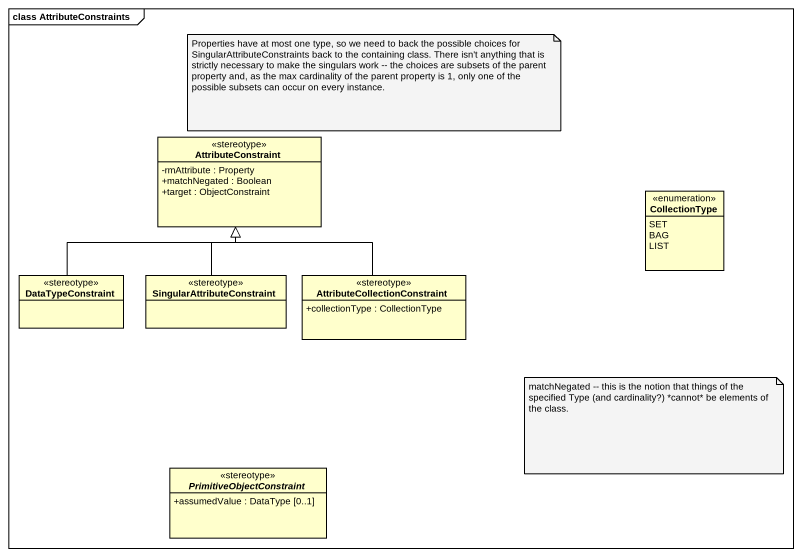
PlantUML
@startuml
mainframe class AttributeConstraints
hide circle
hide empty members
skinparam classAttributeIconSize 0
class AttributeConstraint <<stereotype>> {
  -rmAttribute : Property
  +matchNegated : Boolean
  +target : ObjectConstraint
}
enum CollectionType {
  SET
  BAG
  LIST
}
class DataTypeConstraint <<stereotype>>
class SingularAttributeConstraint <<stereotype>>
class "AttributeCollectionConstraint" as AttributeCollectionConstrain <<stereotype>> {
  +collectionType : CollectionType
}
abstract class PrimitiveObjectConstraint <<stereotype>> {
  +assumedValue : DataType [0..1]
}
DataTypeConstraint -up-|> AttributeConstraint
SingularAttributeConstraint -up-|> AttributeConstraint
AttributeCollectionConstrain -up-|> AttributeConstraint
note as N1
  Properties have at most one type, so we need to back the possible choices for SingularAttributeConstraints back to the containing class. There isn't anything that is strictly necessary to make the singulars work -- the choices are subsets of the parent property and, as the max cardinality of the parent property is 1, only one of the possible subsets can occur on every instance.
end note
note as N2
  matchNegated -- this is the notion that things of the specified Type (and cardinality?) *cannot* be elements of the class.
end note
@enduml
